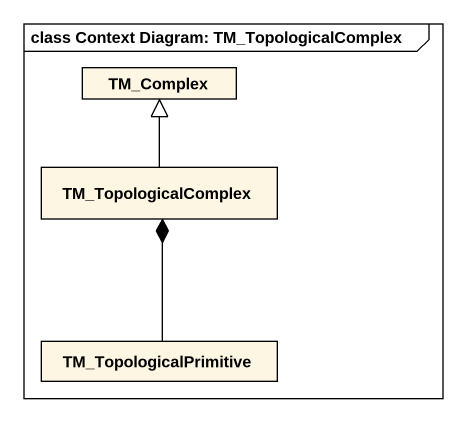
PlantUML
@startuml
mainframe class Context Diagram: TM_TopologicalComplex
hide circle
hide empty members
class TM_Complex
class TM_TopologicalComplex
class TM_TopologicalPrimitive
TM_TopologicalComplex -up-|> TM_Complex
TM_TopologicalPrimitive -up-* TM_TopologicalComplex
@enduml
